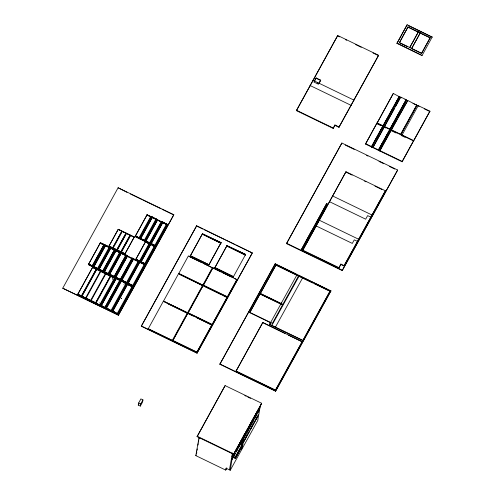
<?xml version="1.0" encoding="UTF-8"?>
<svg xmlns="http://www.w3.org/2000/svg" width="495" height="495" viewBox="0 0 495 495"><rect width="100%" height="100%" fill="white"/><g stroke="black" fill="none" stroke-linecap="round" stroke-linejoin="round"><path stroke-width="0.74" d="M62.741 288.22L118.46 315.179L62.741 288.22L118.107 187.76L173.825 214.719L118.46 315.179M77.628 294.624L81.279 296.394L77.628 294.624L92.683 267.269L96.315 269.169L92.571 267.393L77.783 294.253L81.44 296.022L96.197 269.286L92.571 267.393M81.737 296.616L85.394 298.386L81.737 296.616L96.791 269.261L100.448 271.031L96.68 269.379L81.916 296.115L85.548 298.009L81.916 296.115M105.107 245.204L104.495 245.044L104.649 244.672L105.243 244.957L93.116 267.096L88.364 264.528L100.448 242.637L104.08 244.53L100.287 243.008M85.852 298.603L90.418 300.812L85.852 298.603L100.906 271.248L105.447 273.587L100.788 271.371L105.355 273.58M91.996 266.421L92.15 266.05L88.5 264.281L92.54 266.687C92.683 265.778 93.963 267.269 92.676 266.44M92.268 265.926L103.832 244.895L100.176 243.132L103.808 245.025L92.268 265.926L88.611 264.157M92.54 266.687L92.701 266.31M92.837 266.069L93.407 266.477L92.837 266.069L104.377 245.161L104.946 245.576L104.377 245.161M93.116 267.096L92.565 266.558M98.369 269.639L110.335 247.871L109.742 247.58L109.902 247.209L110.496 247.5L98.369 269.639L93.574 267.319L93.753 266.824L97.385 268.717L93.753 266.824M93.889 266.576L97.521 268.469L109.079 247.438L105.429 245.669L93.889 266.576L97.521 268.469M100.448 242.637L88.32 264.776M90.876 301.034L95.442 303.243L90.876 301.034L105.93 273.679L110.36 276.136M96.791 269.261L100.33 271.149M97.954 268.853L98.524 269.268L93.617 267.065M97.793 269.224L98.412 269.385M98.66 269.02L98.09 268.606L98.684 268.896M115.613 250.284L114.995 250.124L115.156 249.752L115.75 250.037L103.622 272.182L98.87 269.608L110.954 247.717L114.586 249.61L110.793 248.094M103.944 244.778L104.105 244.406M104.495 245.044L104.649 244.672M105.243 244.957L100.312 242.884M105.429 245.669L109.079 247.438M105.701 245.18L105.54 245.551L109.197 247.321L109.352 246.943L105.701 245.18L110.453 247.748M95.461 303.119L110.496 275.888M95.919 303.342L99.575 305.106L95.919 303.342L110.973 275.987L114.605 277.881L110.973 275.987M102.502 271.501L102.657 271.13L99.006 269.36L103.047 271.767C103.189 270.858 104.464 272.355 103.183 271.52M102.774 271.006L114.333 249.981L110.682 248.212L114.314 250.105L102.774 271.006L99.118 269.243M103.047 271.767L103.208 271.396M118.107 187.76L127.005 192.338M103.344 271.149L103.913 271.563L103.344 271.149L114.883 250.247L115.453 250.656L114.883 250.247M103.622 272.182L103.071 271.644M108.869 274.719L120.842 252.951L120.248 252.667L120.409 252.295L121.003 252.58L108.869 274.719L104.074 272.399L104.259 271.904L107.891 273.797L104.259 271.904M104.395 271.656L108.028 273.549L119.586 252.518L115.935 250.755L104.395 271.656L108.028 273.549M108.85 246.454L112.507 248.224L108.85 246.454L118.28 229.284L121.937 231.054L118.169 229.408L121.912 231.177L112.507 248.224M118.169 229.408L109.03 245.959L112.526 248.094M109.352 246.943L109.902 247.209M109.63 247.704L110.199 248.119L109.63 247.704L98.066 268.736M110.335 247.871L110.496 247.5M100.12 305.372L100.714 305.663L100.12 305.372L115.174 278.017L115.768 278.308L100.714 305.663M110.954 247.717L98.827 269.862M101.172 305.879L116.226 278.53L119.858 280.424L104.829 307.649L101.172 305.879L116.226 278.53M108.461 273.939L109.03 274.348L104.123 272.151M112.662 247.853L121.937 231.054M108.3 274.31L108.919 274.471M112.959 248.447L116.616 250.21L112.959 248.447L122.395 231.276L126.046 233.04L116.616 250.21M109.166 274.106L108.597 273.692L109.191 273.976M127.166 255.562L127.011 255.934L126.417 255.649L126.572 255.278L127.122 255.816L115.038 277.707L109.376 274.694L121.461 252.803L126.002 255.135L121.3 253.174M114.45 249.857L114.605 249.486M104.829 307.649L119.883 280.294M114.995 250.124L115.156 249.752M110.793 276.482L115.613 278.679M121.021 280.851L105.967 308.199L105.373 307.915L120.427 280.56L120.997 280.974L120.427 280.56M115.75 250.037L110.818 247.964M115.935 250.755L119.586 252.518M116.207 250.26L116.047 250.631L119.703 252.401L119.858 252.029L116.207 250.26L120.953 252.834M105.967 308.199L105.398 307.791M106.079 308.082L101.308 305.638L106.079 308.082L120.842 281.346L119.722 280.665M116.641 250.086L126.046 233.04M106.425 308.422L110.991 310.631L106.425 308.422L121.479 281.067L126.021 283.406L121.479 281.067M130.16 235.032L120.724 252.203L117.074 250.433L117.253 249.932L126.503 233.263L130.16 235.032L126.392 233.386L130.024 235.28L120.885 251.831L117.228 250.062M113.918 277.027L114.079 276.656L109.513 274.447L115.199 277.33L114.623 276.922M114.19 276.532L125.755 255.507L121.188 253.292L125.73 255.63L114.19 276.532L109.624 274.323M114.469 277.293L115.038 277.707M114.741 276.798L115.335 277.089L114.741 276.798L126.299 255.767L126.875 256.181L126.299 255.767M115.174 278.017L115.75 278.431M119.858 252.029L120.409 252.295M121.201 280.69L133.174 258.922L132.604 258.508L133.334 258.545L121.201 280.69L115.539 277.676L120.242 279.638L120.087 280.009L120.632 280.275C120.774 279.366 122.048 280.863 120.768 280.028M115.675 277.429L120.223 279.762M115.811 277.181L120.359 279.52L131.917 258.489L127.351 256.28L115.811 277.181L120.359 279.52M120.136 252.784L120.706 253.199L120.136 252.784L108.572 273.815M120.724 252.203L117.092 250.309M120.842 252.951L121.003 252.58M134.269 237.018L124.839 254.189L121.182 252.419L121.362 251.924L130.612 235.255L134.244 237.148L130.501 235.373M121.461 252.803L109.327 274.942M111.542 310.897L112.136 311.188L111.542 310.897L126.596 283.542L127.166 283.957L126.596 283.542M125.934 233.164L122.277 231.394L126.027 233.17M109.172 309.437L106.561 308.175L112.247 311.064L111.127 310.384M112.588 311.404L117.16 313.613L112.588 311.404L127.642 284.05L132.19 286.388L127.642 284.05M126.503 233.263L117.074 250.433M117.296 313.372L118.41 314.047L112.724 311.157L115.335 312.425M120.087 280.009L120.242 279.638M124.839 254.189L121.207 252.295M130.612 235.255L134.133 237.266L124.994 253.817L121.343 252.048M120.632 280.275L120.792 279.904M121.498 280.071L120.928 279.656L132.468 258.755L133.037 259.163L132.468 258.755M125.866 255.383L126.027 255.012M127.37 283.672L139.343 261.904L138.749 261.614L138.903 261.242L139.497 261.533L127.37 283.672L121.708 280.659L127.531 283.301L126.955 282.886M126.572 255.278L126.002 255.135M127.351 256.28L131.899 258.613M127.487 256.033L133.291 258.798M127.623 255.785L115.496 277.924M117.705 313.88L118.299 314.17L117.705 313.88L132.759 286.525L133.353 286.815L118.299 314.17M126.411 282.62L121.844 280.411L126.411 282.62L126.25 282.992M126.522 282.503L121.98 280.164L126.522 282.503L138.086 261.471L133.52 259.262L138.086 261.471M126.8 283.258L127.413 283.418M139.906 238.949L151.878 217.181L151.303 216.767L152.033 216.804L139.906 238.949L135.11 236.629L135.29 236.127L138.922 238.021L135.29 236.127M127.667 283.053L127.091 282.639L127.685 282.93M135.426 235.886L139.058 237.779L150.622 216.748L146.966 214.978L135.426 235.886L139.058 237.779M127.029 284.204L112.247 311.064M132.035 258.365L132.19 257.994M112.705 311.287L127.487 284.427L131.404 286.32M127.828 283.895L139.955 261.75L145.623 264.763L133.539 286.654L127.828 283.895L139.955 261.75M132.58 258.631L132.74 258.26M133.174 258.922L133.334 258.545M133.743 259.021L138.903 261.242M139.472 238.287C140.753 239.122 139.472 237.625 139.336 238.534L135.154 236.375M139.336 238.534L139.491 238.163M149.088 243.639L139.472 261.137L135.822 259.368L145.431 241.869L149.063 243.763L145.431 241.869M140.203 238.33L139.627 237.916L151.167 217.014L151.742 217.423L151.167 217.014M135.933 259.244L140.728 261.564L135.84 259.244M140.363 239.172L152.491 217.027L157.243 219.601L145.159 241.492L140.363 239.172L152.491 217.027M133.124 285.869L133.693 286.283L127.871 283.641M132.573 285.603L128.007 283.394L132.573 285.603L132.419 285.974M128.118 283.276L132.691 285.485L128.143 283.146M132.759 286.525L133.334 286.939M132.963 286.24L133.539 286.654M133.235 285.751L133.829 286.036L133.235 285.751L144.8 264.72L145.369 265.134L144.8 264.72M139.454 261.781L133.656 259.015L138.223 261.224M138.631 261.737L139.206 262.152L138.631 261.737L127.073 282.769M146.966 214.978L150.622 216.748M147.102 214.731L151.99 217.058M147.238 214.483L135.11 236.629M139.343 261.904L139.497 261.533M150.233 244.19L140.617 261.688L140.023 261.403L149.638 243.905L150.208 244.313L149.638 243.905M144.744 240.706L145.32 241.115L140.407 238.918M144.2 240.44L140.543 238.67L144.2 240.44L144.039 240.811M140.66 238.553L144.311 240.316L140.679 238.423M144.59 241.077L145.159 241.492M144.862 240.582L145.456 240.873L144.862 240.582L156.42 219.551L156.995 219.966L156.42 219.551M141.075 261.911L150.684 244.412L154.341 246.176L144.726 263.674L141.075 261.911L145.982 264.107L141.094 261.781M150.412 244.029L162.385 222.261L161.809 221.847L162.539 221.89L150.412 244.029L145.617 241.708L145.796 241.213L149.428 243.107L145.796 241.213M145.932 240.966L149.564 242.859L161.129 221.828L157.472 220.065L145.932 240.966L149.564 242.859M150.895 216.253L151.284 216.89M151.878 217.181L152.033 216.804M144.249 264.454L139.683 262.245L144.249 264.454L132.691 285.485M139.794 262.121L144.385 264.206M145.666 264.516L145.505 264.887L144.936 264.472M145.276 263.94L154.886 246.442L155.48 246.733L145.87 264.231L145.295 263.816M149.979 243.373C151.26 244.202 149.979 242.711 149.843 243.62L145.66 241.461M145.87 264.231L155.48 246.733M149.843 243.62L149.997 243.243M150.709 243.41L150.133 243.002L161.673 222.094L162.249 222.509L161.673 222.094M150.53 244.784L141.186 261.787M150.684 244.412L154.341 246.176M150.87 244.252L162.997 222.113L167.749 224.681L155.665 246.572L150.87 244.252L162.997 222.113M155.875 219.291L152.219 217.522L155.875 219.291L144.311 240.316M152.336 217.398L156.012 219.044M157.286 219.347L157.132 219.718L156.556 219.31M157.472 220.065L161.129 221.828M157.608 219.817L162.496 222.144M157.744 219.57L145.617 241.708M155.251 245.786L155.82 246.201L150.913 243.998M154.7 245.52L151.049 243.757L154.7 245.52L154.545 245.891M151.161 243.633L154.817 245.402L151.185 243.509M154.886 246.442L155.461 246.856M155.09 246.157L155.665 246.572M155.362 245.669L155.956 245.953L155.362 245.669L166.926 224.637L167.496 225.052L166.926 224.637M141.298 326.23L196.663 225.769L252.345 252.982L197.022 353.189L141.298 326.23L196.663 225.769M161.401 221.339L161.791 221.977M162.385 222.261L162.539 221.89M166.382 224.371L162.725 222.602L166.382 224.371L154.817 245.402M162.836 222.484L166.518 224.124M148.24 328.791L172.31 340.436L148.24 328.791L163.313 301.313L187.339 313.211L180.465 309.882M167.793 224.433L167.632 224.804L167.062 224.39M138.26 405.102L138.637 403.004L140.902 398.896L142.956 399.892L142.585 401.989L140.314 406.098L138.26 405.102L138.909 403.926M140.314 406.098L140.691 404L142.956 399.892M163.499 301.152L187.568 312.797L163.499 301.152L178.571 273.673L202.597 285.572L179.215 274.255M178.757 273.512L202.826 285.157L178.757 273.512L188.391 255.89L212.417 267.789M172.767 340.659L187.84 313.18L211.866 325.073L196.837 352.304L172.767 340.659L187.84 313.18M208.581 265.407L220.937 242.94L202.412 233.844L221.092 242.569L208.581 265.407L190.037 256.435L190.216 255.94L208.735 265.035L190.216 255.94M202.276 234.092L220.801 243.187L202.276 234.092L190.328 255.816L208.871 264.788M188.026 313.019L203.099 285.541L227.125 297.439L212.095 324.664L188.026 313.019L203.099 285.541M202.548 233.597L190.037 256.435M203.284 285.38L212.918 267.758L236.944 279.656L227.353 297.025L203.284 285.38L212.918 267.758M196.837 352.304L211.916 324.825M197.022 353.189L252.388 252.728M245.483 254.684L226.939 245.712L245.619 254.436L233.108 277.274L214.564 268.302L214.743 267.807L233.263 276.903L214.743 267.807M214.879 267.56L233.399 276.656L214.879 267.56L226.803 245.959L245.328 255.055L226.803 245.959M220.937 242.94L221.092 242.569M212.095 324.664L227.174 297.186M227.075 245.464L214.564 268.302M197.084 436.652L225.114 385.593L261.651 403.27L261.577 403.691L233.621 454.33L197.084 436.652L225.114 385.593M226.84 467.992L225.689 470.083L195.816 455.629L199.021 437.623M196.49 453.389L196.763 451.886M197.029 450.388L197.295 448.891M197.963 445.135L198.229 443.638M198.495 442.134L198.761 440.637M199.033 439.133L199.299 437.636M196.701 453.067L196.763 452.69M227.353 297.025L236.987 279.403M233.108 277.274L214.607 268.055M219.86 364.24L275.226 263.779L330.901 290.992L275.579 391.199L219.86 364.24L275.226 263.779M245.619 254.436L226.939 245.712M235.979 371.244L262.82 322.449L302.191 341.773L275.393 390.314L235.979 371.244L262.82 322.449M270.944 322.907L249.746 312.648L260.061 293.795L282.626 304.71L272.312 323.563M225.689 470.083L226.023 468.196L230.274 470.25L241.541 449.837L243.41 439.492L242.779 439.405M226.097 469.34L226.32 468.084M249.746 312.648L260.061 293.795M281.438 303.887L260.246 293.634L276 264.924L330.078 291.085L302.829 340.622L269.534 324.51L296.74 275.226M229.451 469.854L232.452 452.987M235.502 453.309L231.561 459.855L231.542 458.976L232.217 459.335L232.44 456.718L238.974 444.875M230.274 470.25L231.908 459.874M233.263 453.445L232.737 456.192L238.732 444.863M233.621 454.33L261.651 403.27M235.082 457.665L241.975 445.178L241.102 444.757L241.449 443.953L242.909 444.659L235.379 458.488L233.918 457.776L234.259 456.972L235.082 457.665L234.259 456.972M334.868 125.334L333.172 128.415L296.4 110.626L337.732 35.504L378.613 55.279L338.982 127.32L334.868 125.334L334.936 124.957L339.05 126.943L338.982 127.32M235.379 458.488L242.909 444.659M241.449 443.953L241.102 444.757M241.975 445.178L241.152 444.485M244.456 433.632L244.029 435.779L244.412 433.713M259.51 409.984L258.891 414.315L242.637 443.743L243.41 439.511L242.946 439.504M243.528 438.842C244.629 431.832 243.565 441.453 241.801 441.447M260.246 293.634L276 264.924M310.049 85.901L310.118 85.524L350.998 105.299L350.93 105.676M312.933 80.685L312.995 80.308L353.875 100.083L353.807 100.46M271.767 325.592L298.98 276.309M286.494 243.62L341.878 143.036L397.603 169.995L397.535 170.373L342.212 270.579L286.494 243.62L341.878 143.036M314.461 81.242L316.15 77.932L320.717 80.141L319.028 83.451M260.692 404.229L260.327 406.271L255.667 414.179M275.331 327.319L302.538 278.035M337.732 35.504L296.4 110.626M275.393 390.314L302.241 341.519M275.579 391.199L330.945 290.738M301.263 249.839L311.151 231.679L312.06 232.118L311.999 232.495L302.179 250.278L301.263 249.839L311.151 231.679M302.179 250.278L312.06 232.118M340.826 264.454L338.852 268.024L302.637 250.501L345.986 171.722L385.401 190.792L344.025 266.001L340.826 264.454L340.894 264.076L344.093 265.623L344.025 266.001M311.312 231.641L326.632 203.631L327.548 204.07L327.48 204.447L312.221 232.087L311.312 231.641L326.632 203.631M312.221 232.087L327.548 204.07M333.172 128.415L334.936 124.957M316.014 226.271L316.076 225.893L352.298 243.416L354.272 239.846L357.47 241.393L357.402 241.77M319.164 220.56L319.232 220.182L358.646 239.258L358.578 239.636M302.829 340.622L330.078 291.085M329.392 202.04L329.453 201.663L365.675 219.186L367.649 215.616L370.842 217.163L370.78 217.54M332.541 196.329L332.609 195.952L372.023 215.028L371.955 215.399M302.637 250.501L345.986 171.722M338.852 268.024L340.894 264.076M342.212 270.579L397.603 169.995M382.808 126.157L382.517 126.275L382.951 126.565L371.671 147.04L365.508 144.057L376.844 123.274L383.167 126.219L399.409 96.754L393.302 93.456L376.998 123.236L393.302 93.456M371.671 147.04L371.51 146.557L365.576 143.68M371.764 147.089L373.125 147.621L372.97 147.263L378.44 149.905L378.143 150.022L378.57 150.381L371.764 147.089L383.043 126.615L384.392 127.209L384.244 126.85M365.508 144.057L376.844 123.274M432.259 36.902L422.08 55.514L396.959 43.362L407.137 24.75L432.215 37.156M378.663 150.424L380.018 150.956L379.869 150.598L402.206 161.407L402.138 161.785L378.663 150.424L389.942 129.95L391.291 130.544L391.137 130.185M383.043 126.615L385.754 127.995M383.167 126.219L382.74 125.86L383.037 125.749L377.066 122.859M383.26 126.262L384.621 126.8L384.466 126.442L389.93 129.084L390.066 129.56L383.26 126.262L399.502 96.797L401.532 97.849M407.701 46.784L399.372 42.756L408.01 26.94L430.211 37.682L421.573 53.497M407.137 24.75L396.959 43.362M399.372 42.756L408.01 26.94M418.331 105.695L429.932 111.177L413.634 140.957L390.153 129.603L391.514 130.136L391.366 129.777L400.542 134.219L400.709 134.708L416.951 105.237M406.296 100.151L390.072 129.492M422.08 55.514L397.002 43.108M417.031 105.348L400.795 134.751L402.157 135.284L402.008 134.925L413.696 140.586L413.634 140.957M259.968 406.853L258.136 410.169M243.125 439.504L246.133 434.053M242.296 444.306L249.319 431.584M242.618 443.743L242.278 443.427M92.812 266.192L104.358 245.285M93.574 267.319L105.658 245.427M81.279 296.394L96.333 269.039M97.249 268.958L97.404 268.587M85.394 298.386L100.448 271.031M103.319 271.272L114.859 250.371M104.074 272.399L116.158 250.513M90.418 300.812L105.472 273.463M107.755 274.044L107.91 273.673M121.182 252.419L130.593 235.379M95.442 303.243L110.472 276.018L105.812 273.803L109.704 275.82M99.575 305.106L114.63 277.757M115.354 276.959L126.893 256.057M100.739 305.533L115.768 278.308M138.786 238.268L138.947 237.897M139.609 238.039L151.148 217.138M120.378 279.39L131.917 258.489M105.373 307.915L120.409 280.684M120.904 279.78L132.443 258.879M121.659 280.906L133.792 258.767M155.987 219.167L156.148 218.796M156.538 219.434L156.692 219.062M145.474 240.743L157.014 219.842M135.822 259.368L145.412 241.993M110.991 310.631L126.046 283.276M138.198 261.348L138.359 260.976M149.292 243.354L149.453 242.983M112.136 311.188L127.19 283.833M140.023 261.403L149.614 244.029M150.115 243.125L161.655 222.218M140.728 261.564L150.047 244.685L148.927 244.01M117.16 313.613L132.215 286.265M144.367 264.336L144.521 263.959M166.493 224.254L166.654 223.876M144.911 264.596L145.072 264.225M167.044 224.513L167.199 224.142M118.324 314.04L133.353 286.815M133.854 285.912L145.394 265.004M155.981 245.829L167.52 224.922M118.509 314.925L173.825 214.719M316.15 77.932L313.88 82.034L318.446 84.243L320.717 80.141M172.31 340.436L187.388 312.958M187.568 312.797L202.647 285.318M202.826 285.157L212.46 267.535M339.05 126.943L378.613 55.279M195.816 455.629L196.224 454.886M269.534 324.51L270.647 322.486M280.714 304.258L281.457 302.909M298.565 275.839L282.855 304.301L260.29 293.38M430.211 37.682L421.616 53.25L399.422 42.508M371.491 146.662L382.759 126.25M382.988 125.835L399.224 96.432M371.454 146.867L382.722 126.46M382.951 126.046L399.18 96.643M372.952 147.368L384.225 126.955M384.448 126.547L400.585 97.02L406.135 99.662L389.85 129.387M372.914 147.578L383.823 127.821M384.411 126.757L394.744 108.04M395.48 106.703L400.74 97.175M378.39 149.997L389.658 129.585M389.887 129.176L406.117 99.767M378.353 150.208L389.85 129.907L378.582 150.319M378.57 150.381L389.942 129.95M390.066 129.56L406.401 100.132L390.153 129.603M379.851 150.703L391.118 130.29M391.347 129.882L407.577 100.479M379.814 150.913L391.081 130.501M391.31 130.092L397.213 119.4M397.949 118.064L407.787 100.689L407.496 100.349L416.722 105.126M400.486 134.535L416.759 104.915M401.952 135.24L418.219 105.627M239.821 442.889L243.812 435.458M244.085 435.687L247.556 428.88M248.292 427.544L249.028 426.207M249.765 424.871L254.931 415.515M239.704 443.563L241.517 440.272M242.247 438.954L243.812 436.219M243.744 436.237L247.067 430.223M247.803 428.887L249.282 426.214M250.383 424.209L257.394 411.506M231.412 459.669L232.136 458.358M232.712 457.906L231.988 459.236M233.442 456.588L235.261 453.296M236.35 451.322L241.077 442.759M256.954 413.999L243.509 438.861M257.691 412.663L259.535 409.322M236.233 451.991L238.046 448.699M238.776 447.381L243.2 439.381M246.869 432.717L253.879 420.02M254.616 418.683L256.466 415.342M257.202 414.006L259.417 409.996M233.918 457.776L234.209 457.244M242.432 443.613L249.072 431.584M249.808 430.248L254.975 420.892M255.711 419.55L257.926 415.54M250.427 429.58L257.437 416.883M235.131 457.392L242.018 444.906M344.093 265.623L385.401 190.792M402.206 161.407L413.474 140.995L402.138 161.785M413.696 140.586L429.932 111.177M258.508 414.915L257.821 420.354L241.585 449.757L242.352 444.262M232.452 456.712C231.549 456.972 232.204 455.208 232.551 456.025M123.899 284.489L124.01 284.507M99.316 302.921L99.359 302.909M259.671 409.445L260.209 406.94L259.621 406.754M408.449 25.66L431.535 36.828M407.967 27.194L418.374 32.231M419.76 32.899L430.167 37.936M411.859 48.801L420.88 53.163M338.357 36.215L339.743 36.884M345.287 39.563L346.673 40.237M355.682 44.593L361.22 47.279M373.001 52.977L377.852 55.322M404.935 99.495L407.707 100.832M412.985 103.387L419.055 106.326M424.463 108.943L429.864 111.554M316.082 78.303L320.649 80.518M317.085 82.696L318.471 83.364M376.775 123.645L380.884 125.637M389.93 130.012L396.142 133.019M401.668 135.692L405.12 137.363M296.468 110.249L333.234 128.038M345.25 145.078L354.197 149.403M366.578 155.393L367.952 156.061M378.96 161.389L383.774 163.715M389.28 166.382L394.781 169.042M345.918 172.099L352.143 175.112M364.586 181.133L365.972 181.801M374.963 186.151L381.874 189.498M326.57 204.008L327.48 204.447M311.374 231.27L312.289 231.71M301.331 249.461L302.247 249.901M302.705 250.124L338.92 267.647M286.562 243.243L342.28 270.202M130.445 194.003L141.452 199.324M142.826 199.992L160.714 208.649M162.088 209.311L173.095 214.638M196.62 226.017L202.814 229.012M204.188 229.68L224.136 239.333M225.516 240.001L234.457 244.326M235.83 244.994L251.652 252.648M275.177 264.027L295.818 274.013M299.258 275.678L310.266 281.005M311.64 281.667L327.461 289.328M328.835 289.99L330.901 290.992M275.956 265.172L312.692 282.948M314.084 283.616L327.956 290.33M202.412 233.844L221.048 242.822M152.355 217.274L157.243 219.601M162.861 222.354L167.656 224.674M190.352 255.692L208.896 264.664M190.08 256.187L208.624 265.159M189.034 256.472L200.722 262.127M204.163 263.792L211.73 267.455M212.875 268.005L221.129 272.002M222.503 272.665L231.443 276.99M234.878 278.654L236.944 279.656M260.017 294.042L281.216 304.301M139.627 237.916L140.221 238.206M150.133 243.002L150.727 243.286M139.355 238.411L139.949 238.695M149.861 243.49L150.455 243.781M152.961 245.959L155.325 247.104M153.933 246.566L155.3 247.228M203.327 285.126L227.397 296.777M203.742 286.122L221.624 294.772M222.998 295.441L227.125 297.439M249.796 312.394L272.355 323.315M109.03 245.959L112.687 247.723M116.795 249.715L113.145 247.946L116.777 249.839M117.253 249.932L120.91 251.701M121.362 251.924L125.018 253.694M269.577 324.262L302.872 340.368M104.08 244.53L104.624 244.796M114.586 249.61L115.131 249.876M132.171 258.118L132.716 258.384M121.325 253.05L127.122 255.816M139.819 261.997L145.623 264.763M262.777 322.697L284.903 333.407M288.362 335.078L302.191 341.773M88.636 264.033L92.287 265.803M99.142 269.113L102.793 270.883M109.642 274.199L114.215 276.408M120.928 279.656L121.523 279.941M88.364 264.528L92.02 266.291M98.87 269.608L102.521 271.378M109.376 274.694L113.943 276.903M115.539 277.676L120.106 279.885M120.656 280.151L121.25 280.436M188.069 312.766L212.138 324.411M116.201 278.654L119.858 280.424M168.083 303.893L179.091 309.214M188.484 313.762L193.297 316.095M196.738 317.753L211.866 325.073M123.929 282.701L126.435 283.913M132.054 286.636L133.198 287.187M114.221 278.14L115.589 278.803M127.463 284.551L129.368 285.473M130.637 286.085L132.536 287.007M77.808 294.129L81.465 295.899M95.622 302.748L91.055 300.539L95.597 302.872M97.88 303.979C88.834 299.791 108.64 309.226 99.712 304.864M101.197 305.755L104.847 307.525M172.811 340.405L196.88 352.05M236.022 370.99L275.443 390.06M141.341 325.976L197.066 352.935M219.904 363.986L275.622 390.945M244.808 395.579L246.194 396.248M247.785 397.021L250.544 398.357M241.888 444.461L242.859 444.931M138.637 403.004L140.691 404M197.159 436.231L233.696 453.909M233.968 457.504L235.428 458.215M389.676 129.48L389.621 129.795M112.384 279.069L112.705 278.765L112.396 279.031M86.031 298.108L90.573 300.44L86.031 298.108M121.306 298.535L121.609 298.238L121.306 298.535M409.767 47.514L418.355 31.946L409.767 47.514M411.685 48.442L420.274 32.874L411.685 48.442"/></g></svg>
